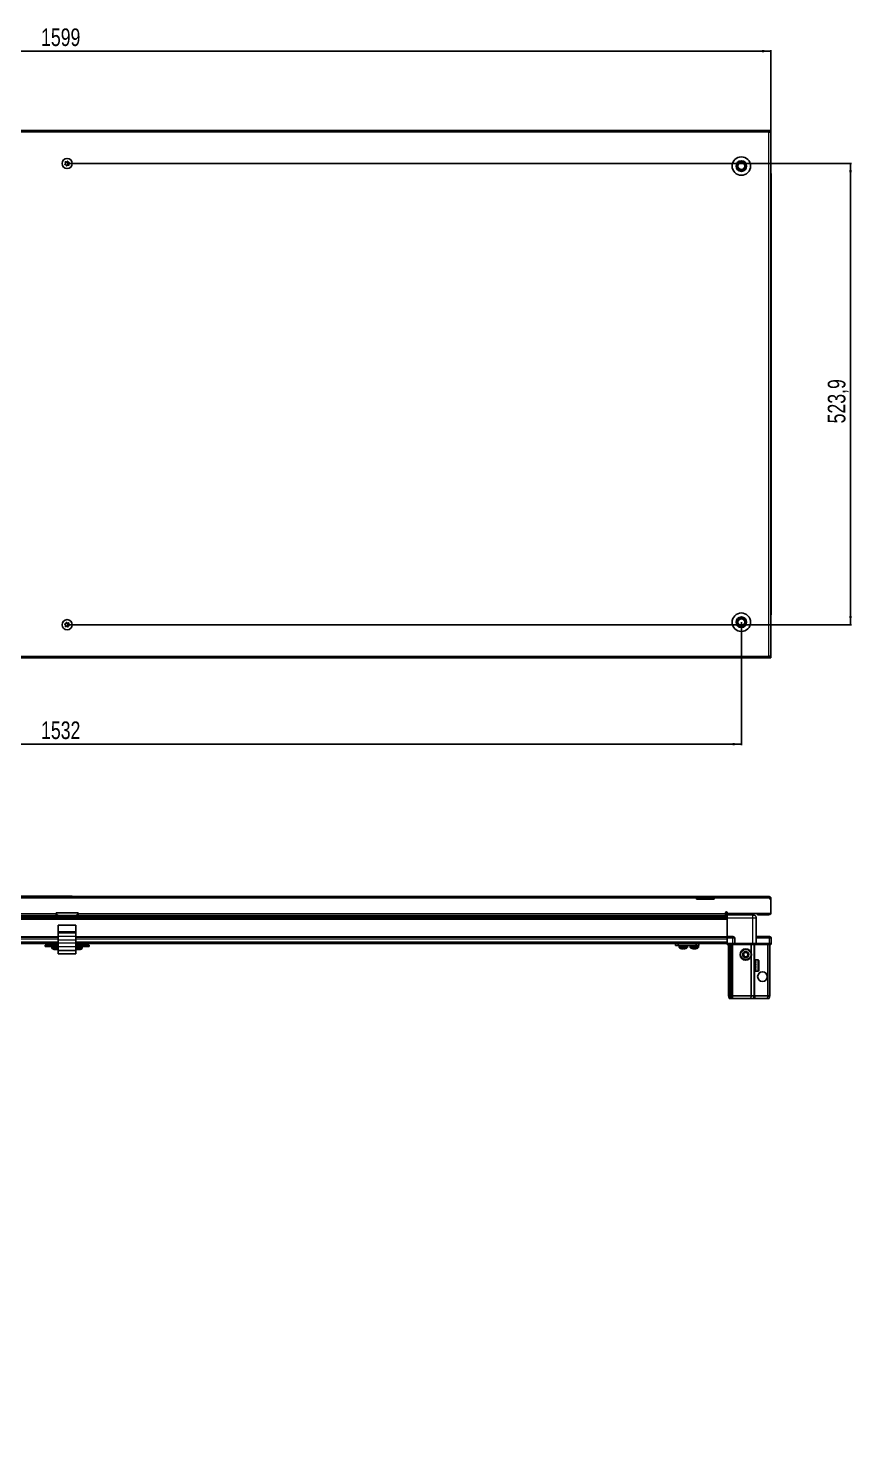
# Model space of a CAD drawing. Header units: millimetres. Extents: x 1132 to 7268, y -1337 to 1928.
# Drawn here: x 2068 to 3004, y 263 to 1863 of the extents above; entities that cross this region are included whole.
import ezdxf

# ---------------------------------------------------------------- set-up
doc = ezdxf.new("R2010")
doc.units = ezdxf.units.MM
doc.layers.add('FORMAT', color=7, linetype='Continuous')
doc.styles.add('SLDTEXTSTYLE0', font='TXT', dxfattribs={"width": 0.75})
doc.dimstyles.new('SLDDIMSTYLE0', dxfattribs={"dimtxt": 20, "dimasz": 10, "dimexe": 0, "dimexo": 0.0625, "dimgap": 5, "dimtad": 2, "dimdec": 1, "dimrnd": 1e-09, "dimzin": 12, "dimdsep": 46, "dimtxsty": 'SLDTEXTSTYLE0', "dimsah": 1, "dimcen": 0.09, "dimadec": 0, "dimazin": 3, "dimtfac": 1, "dimtofl": 0, "dimtmove": 0, "dimatfit": 3, "dimfxl": 0, "dimfrac": 2, "dimtolj": 1, "dimtzin": 12, "dimarcsym": 0})

# ---------------------------------------------------------------- blocks, each defined once
blk = doc.blocks.new('_D_1')
at = {"layer": 'FORMAT'}
for p, q in [((1313, 1746.6), (1313, 1837.6)), ((2912, 1836.6), (1313, 1836.6)), ((2912, 1746.6), (2912, 1837.6))]:
    blk.add_line(p, q, dxfattribs=at)
for points in [[(1313, 1836.6), (1323, 1835.1), (1323, 1838.1)], [(2912, 1836.6), (2902, 1838.1), (2902, 1835.1)]]:
    blk.add_solid(points, dxfattribs=at)
at = {"layer": 'FORMAT', "insert": (2082.9, 1862.4), "char_height": 20, "attachment_point": 1, "style": 'SLDTEXTSTYLE0'}
blk.add_mtext('1599', dxfattribs=at)
blk = doc.blocks.new('_D_2')
at = {"layer": 'FORMAT'}
for p, q in [((1346.5, 1188.1), (1346.5, 1048.6)), ((2878.5, 1188.1), (2878.5, 1048.6)), ((1346.5, 1049.6), (2878.5, 1049.6))]:
    blk.add_line(p, q, dxfattribs=at)
for points in [[(1346.5, 1049.6), (1356.5, 1048.1), (1356.5, 1051.1)], [(2878.5, 1049.6), (2868.5, 1051.1), (2868.5, 1048.1)]]:
    blk.add_solid(points, dxfattribs=at)
at = {"layer": 'FORMAT', "insert": (2082.9, 1075.4), "char_height": 20, "attachment_point": 1, "style": 'SLDTEXTSTYLE0'}
blk.add_mtext('1532', dxfattribs=at)
blk = doc.blocks.new('_D_3')
at = {"layer": 'FORMAT'}
for p, q in [((2112.5, 1709.1), (3003.5, 1709.1)), ((3002.5, 1709.1), (3002.5, 1185.3)), ((2112.5, 1185.3), (3003.5, 1185.3))]:
    blk.add_line(p, q, dxfattribs=at)
for points in [[(3002.5, 1709.1), (3001, 1699.1), (3004, 1699.1)], [(3002.5, 1185.3), (3004, 1195.3), (3001, 1195.3)]]:
    blk.add_solid(points, dxfattribs=at)
at = {"layer": 'FORMAT', "insert": (2976.7, 1413.9), "char_height": 20, "attachment_point": 1, "rotation": 90, "style": 'SLDTEXTSTYLE0'}
blk.add_mtext('523,9', dxfattribs=at)
blk = doc.blocks.new('_D_9')
at = {"layer": 'FORMAT'}
for p, q in [((2106.7, 877), (1245.5, 877)), ((1246.5, 877), (1246.5, -1330)), ((1315.1, -1330), (1245.5, -1330))]:
    blk.add_line(p, q, dxfattribs=at)
for points in [[(1246.5, 877), (1244.9, 867), (1248, 867)], [(1246.5, -1330), (1248, -1320), (1244.9, -1320)]]:
    blk.add_solid(points, dxfattribs=at)
at = {"layer": 'FORMAT', "insert": (1220.7, -256.1), "char_height": 20, "attachment_point": 1, "rotation": 90, "style": 'SLDTEXTSTYLE0'}
blk.add_mtext('2207', dxfattribs=at)

msp = doc.modelspace()

# ---------------------------------------------------------------- linework, layer by layer
at = {"color": 7, "linetype": 'Continuous', "lineweight": 25}
for p, q in [((2909.89, 1746.6), (1315.09, 1746.6)), ((2909.89, 1744.5), (2909.89, 1746.6)), ((2911.99, 1746.6), (2909.89, 1746.6)), ((2909.89, 1745.1), (2911.99, 1745.1)), ((2909.89, 1744.5), (2911.99, 1744.5)), ((2911.99, 1745.1), (2911.99, 1746.6)), ((2911.99, 1744.5), (2911.99, 1745.1)), ((2911.99, 1149.7), (2911.99, 1744.5)), ((2911.99, 1697.93), (2911.99, 1697.93)), ((2912.49, 1696.6), (2912.49, 1690.1)), ((2912.49, 1690.1), (2912.49, 1696.6)), ((2911.99, 1690.1), (2912.49, 1690.1)), ((2912.34, 1204.1), (2912.34, 1690.1)), ((2912.49, 1690.1), (2912.49, 1690.1)), ((2912.49, 1690.1), (2912.49, 1690.1)), ((2911.99, 1204.1), (2912.49, 1204.1)), ((2912.49, 1204.1), (2912.49, 1204.1)), ((2912.49, 1197.6), (2912.49, 1204.1)), ((2912.49, 1204.1), (2912.49, 1197.6)), ((1315.09, 1147.6), (2909.89, 1147.6)), ((2909.89, 1147.6), (2909.89, 1149.7)), ((2911.99, 1149.7), (2909.89, 1149.7)), ((2911.99, 1149.1), (2909.89, 1149.1)), ((2909.89, 1147.6), (2911.99, 1147.6)), ((2911.99, 1149.1), (2911.99, 1149.7)), ((2911.99, 1149.1), (2911.99, 1147.6)), ((1397.49, 876.68), (2827.49, 876.68)), ((2106.7, 876.98), (2106.7, 876.68)), ((2106.7, 876.98), (2118.27, 876.98)), ((2118.27, 876.68), (2118.27, 876.98)), ((2827.49, 874.58), (2827.49, 876.68)), ((2827.49, 876.68), (2837.49, 876.68)), ((2837.49, 875.18), (2827.49, 875.18)), ((2827.49, 873.68), (2827.49, 874.58)), ((2847.49, 873.68), (2827.49, 873.68)), ((2837.49, 876.68), (2847.49, 876.68)), ((2847.49, 875.18), (2837.49, 875.18)), ((2847.49, 876.68), (2910.39, 876.68)), ((2847.49, 876.68), (2847.49, 874.58)), ((2847.49, 873.68), (2847.49, 874.58)), ((2910.99, 874.58), (2910.99, 873.68)), ((2910.99, 874.58), (2911.99, 874.58)), ((2911.99, 873.68), (2910.99, 873.68)), ((2911.99, 873.68), (2911.99, 874.58)), ((2911.99, 857.18), (2911.99, 873.68)), ((2862.49, 853.24), (1362.49, 853.24)), ((2862.49, 853.2), (1362.49, 853.2)), ((1364.49, 855.18), (2099.99, 855.18)), ((1388.61, 855.03), (2836.37, 855.03)), ((2124.99, 858.18), (2099.99, 858.18)), ((2099.99, 858.18), (2099.99, 857.28)), ((2099.99, 857.28), (2099.99, 855.18)), ((2121.99, 855.18), (2102.99, 855.18)), ((2124.99, 857.28), (2124.99, 858.18)), ((2124.99, 855.18), (2124.99, 857.28)), ((2124.99, 855.18), (2860.49, 855.18)), ((2830.99, 855.18), (2830.99, 855.03)), ((2831.1, 855.18), (2831.1, 855.03)), ((2831.28, 855.18), (2831.28, 855.03)), ((2831.79, 855.18), (2831.79, 855.03)), ((2832.18, 855.18), (2832.18, 855.03)), ((2833.04, 855.18), (2833.04, 855.03)), ((2833.6, 855.18), (2833.6, 855.03)), ((2834.72, 855.18), (2834.72, 855.03)), ((2835.4, 855.18), (2835.4, 855.03)), ((2836.28, 855.03), (2836.67, 855.03)), ((2836.67, 855.18), (2836.67, 855.03)), ((2836.67, 855.03), (2837.41, 855.03)), ((2836.67, 855.03), (2836.67, 855.03)), ((2836.93, 855.18), (2836.93, 855.03)), ((2837.41, 855.18), (2837.41, 855.03)), ((2837.41, 855.03), (2838.7, 855.03)), ((2838.61, 855.03), (2862.49, 855.03)), ((2838.7, 855.18), (2838.7, 855.03)), ((2838.79, 855.18), (2838.79, 855.03)), ((2839.42, 855.18), (2839.42, 855.03)), ((2840.62, 855.18), (2840.62, 855.03)), ((2841.24, 855.18), (2841.24, 855.03)), ((2842.22, 855.18), (2842.22, 855.03)), ((2842.7, 855.18), (2842.7, 855.03)), ((2843.37, 855.18), (2843.37, 855.03)), ((2843.64, 855.18), (2843.64, 855.03)), ((2843.94, 855.18), (2843.94, 855.03)), ((2843.99, 855.03), (2843.99, 855.18)), ((2843.99, 855.18), (2843.99, 855.03)), ((2860.49, 857.28), (2860.49, 858.03)), ((2860.49, 857.28), (2860.49, 855.18)), ((2862.49, 858.03), (2862.49, 857.18)), ((2862.49, 857.18), (2911.99, 857.18)), ((2862.49, 857.18), (2862.49, 855.68)), ((2862.49, 855.68), (2891.49, 855.68)), ((2862.49, 852.18), (2862.49, 831.18)), ((2865.24, 857.18), (2865.24, 855.68)), ((2891.74, 855.68), (2891.74, 857.18)), ((2895.49, 823.18), (2895.49, 852.18)), ((2896.99, 855.68), (2896.99, 857.18)), ((2898.99, 855.68), (2896.99, 855.68)), ((2898.99, 855.68), (2909.89, 855.68)), ((2122.49, 844.13), (2102.49, 844.13)), ((2102.49, 844.13), (2102.49, 836.4)), ((2102.49, 836.4), (2102.49, 834.96)), ((2102.49, 834.96), (2102.49, 831.19)), ((2122.49, 844.13), (2122.49, 836.4)), ((2122.49, 836.4), (2122.49, 834.96)), ((2122.49, 834.96), (2122.49, 831.19)), ((1362.49, 830.53), (2102.49, 830.53)), ((1362.49, 823.33), (2102.49, 823.33)), ((2087.49, 819.83), (2087.49, 821.33)), ((2087.49, 821.33), (2089.49, 821.33)), ((2089.49, 819.83), (2087.49, 819.83)), ((2089.49, 821.33), (2089.49, 819.83)), ((2089.49, 821.33), (2100.74, 821.33)), ((2089.49, 819.83), (2100.74, 819.83)), ((2095.24, 819.83), (2095.24, 817.92)), ((2097.49, 823.33), (2097.49, 821.33)), ((2100.74, 819.83), (2100.74, 821.33)), ((2100.74, 821.33), (2102.49, 821.33)), ((2102.49, 819.83), (2100.74, 819.83)), ((2102.49, 831.19), (2102.49, 826.86)), ((2102.49, 826.86), (2102.49, 823.64)), ((2102.49, 823.64), (2102.49, 819.31)), ((2102.49, 819.31), (2102.49, 815.33)), ((2122.49, 831.19), (2122.49, 826.86)), ((2122.49, 830.53), (2862.49, 830.53)), ((2122.49, 826.86), (2122.49, 823.64)), ((2122.49, 823.64), (2122.49, 819.31)), ((2122.49, 823.33), (2862.49, 823.33)), ((2122.49, 821.33), (2124.24, 821.33)), ((2124.24, 819.83), (2122.49, 819.83)), ((2122.49, 819.31), (2122.49, 815.33)), ((2122.49, 816.53), (2122.74, 816.45)), ((2124.24, 821.33), (2124.24, 819.83)), ((2124.24, 821.33), (2135.49, 821.33)), ((2124.24, 819.83), (2135.49, 819.83)), ((2127.49, 821.33), (2127.49, 823.33)), ((2129.74, 817.92), (2129.74, 819.83)), ((2135.49, 819.83), (2135.49, 821.33)), ((2135.49, 821.33), (2137.49, 821.33)), ((2137.49, 819.83), (2135.49, 819.83)), ((2137.49, 821.33), (2137.49, 819.83)), ((2803.84, 820.83), (2803.84, 823.33)), ((2806.84, 820.83), (2803.84, 820.83)), ((2806.84, 823.33), (2806.84, 820.83)), ((2827.04, 820.83), (2806.84, 820.83)), ((2807.69, 820.83), (2807.69, 818.92)), ((2817.19, 818.92), (2817.19, 820.83)), ((2817.24, 818.92), (2817.24, 820.83)), ((2820.19, 820.83), (2820.19, 818.92)), ((2827.04, 820.83), (2827.04, 823.33)), ((2830.04, 820.83), (2827.04, 820.83)), ((2829.69, 818.92), (2829.69, 820.83)), ((2830.04, 823.33), (2830.04, 820.83)), ((2862.49, 831.18), (2868.99, 831.18)), ((2862.49, 829.18), (2862.49, 831.18)), ((2862.49, 823.18), (2862.49, 829.18)), ((2862.49, 823.18), (2868.99, 823.18)), ((2862.49, 823.18), (2862.49, 822.85)), ((2862.49, 823.18), (2862.49, 823.18)), ((2868.99, 823.18), (2862.49, 823.18)), ((2862.49, 821.98), (2862.49, 822.85)), ((2862.49, 822.85), (2862.49, 822.85)), ((2862.49, 822.85), (2868.99, 822.85)), ((2870.31, 821.98), (2862.49, 821.98)), ((2863.99, 763.68), (2863.99, 821.98)), ((2865.49, 763.68), (2865.49, 821.98)), ((2866.99, 763.68), (2866.99, 821.98)), ((2867.99, 763.68), (2867.99, 821.98)), ((2870.99, 823.18), (2868.99, 823.18)), ((2870.31, 821.98), (2870.99, 821.98)), ((2870.99, 823.18), (2870.99, 829.18)), ((2870.99, 823.18), (2870.99, 821.98)), ((2870.99, 823.18), (2871.19, 823.18)), ((2871.19, 821.98), (2870.99, 821.98)), ((2871.19, 823.18), (2891.49, 823.18)), ((2891.49, 821.98), (2871.19, 821.98)), ((2889.49, 813.18), (2889.49, 821.98)), ((2891.49, 823.18), (2895.49, 823.18)), ((2895.49, 821.98), (2891.49, 821.98)), ((2892.99, 763.68), (2892.99, 821.98)), ((2895.49, 831.18), (2910.49, 831.18)), ((2895.49, 823.18), (2895.49, 821.98)), ((2895.49, 823.18), (2895.69, 823.18)), ((2895.69, 821.98), (2895.49, 821.98)), ((2895.69, 823.18), (2910.49, 823.18)), ((2910.49, 823.18), (2895.69, 823.18)), ((2910.49, 821.98), (2895.69, 821.98)), ((2908.49, 763.68), (2908.49, 821.98)), ((2912.49, 823.18), (2910.49, 823.18)), ((2910.49, 821.98), (2911.99, 821.98)), ((2910.99, 763.68), (2910.99, 821.98)), ((2911.99, 821.98), (2912.49, 822.85)), ((2912.49, 823.18), (2912.49, 829.18)), ((2912.49, 823.18), (2912.49, 822.85)), ((2122.49, 815.33), (2102.49, 815.33)), ((2102.49, 815.33), (2102.49, 811.33)), ((2122.49, 811.33), (2102.49, 811.33)), ((2122.49, 815.33), (2122.49, 811.33)), ((2889.49, 763.68), (2889.49, 808.18)), ((2893.02, 802.18), (2892.99, 802.18)), ((2893.5, 801.49), (2893.02, 802.18)), ((2893.02, 802.18), (2893.02, 801.14)), ((2893.02, 801.14), (2893.02, 794.18)), ((2893.99, 802.18), (2893.5, 801.49)), ((2893.5, 801.49), (2893.5, 800.63)), ((2893.5, 800.63), (2893.5, 794.87)), ((2893.99, 802.18), (2893.99, 801.14)), ((2893.99, 801.14), (2893.99, 794.18)), ((2894.49, 802.58), (2894.39, 802.58)), ((2894.39, 802.58), (2894.39, 793.78)), ((2897.39, 804.68), (2894.49, 804.68)), ((2894.49, 804.68), (2894.49, 804.67)), ((2894.99, 804.67), (2894.49, 804.67)), ((2894.49, 804.67), (2894.49, 804.59)), ((2894.49, 804.59), (2894.49, 804.25)), ((2894.99, 804.59), (2894.49, 804.59)), ((2894.99, 804.25), (2894.49, 804.25)), ((2894.49, 804.25), (2894.49, 803.94)), ((2894.49, 803.94), (2894.49, 803.23)), ((2894.99, 803.94), (2894.49, 803.94)), ((2894.99, 803.23), (2894.49, 803.23)), ((2894.49, 803.23), (2894.49, 802.73)), ((2894.49, 802.73), (2894.49, 801.71)), ((2894.99, 802.73), (2894.49, 802.73)), ((2894.99, 801.71), (2894.49, 801.71)), ((2894.49, 801.71), (2894.49, 801.07)), ((2894.49, 801.07), (2894.49, 799.86)), ((2894.99, 801.07), (2894.49, 801.07)), ((2894.99, 799.86), (2894.49, 799.86)), ((2894.49, 799.86), (2894.49, 799.31)), ((2894.99, 804.59), (2894.99, 804.67)), ((2894.99, 803.94), (2894.99, 804.25)), ((2894.99, 802.73), (2894.99, 803.23)), ((2894.99, 801.07), (2894.99, 801.71)), ((2894.99, 799.13), (2894.99, 799.86)), ((2898.19, 803.88), (2898.19, 802.39)), ((2898.19, 802.39), (2898.19, 792.48)), ((2892.99, 794.18), (2893.02, 794.18)), ((2893.02, 794.18), (2893.5, 794.87)), ((2893.5, 794.87), (2893.99, 794.18)), ((2894.39, 793.78), (2894.49, 793.78)), ((2894.99, 799.31), (2894.49, 799.31)), ((2894.49, 799.13), (2894.49, 797.83)), ((2894.99, 799.13), (2894.49, 799.13)), ((2894.99, 797.83), (2894.49, 797.83)), ((2894.99, 797.45), (2894.49, 797.45)), ((2894.49, 797.45), (2894.49, 797.1)), ((2894.99, 797.1), (2894.49, 797.1)), ((2894.49, 797.1), (2894.49, 795.84)), ((2894.99, 795.84), (2894.49, 795.84)), ((2894.49, 795.84), (2894.49, 795.17)), ((2894.49, 795.17), (2894.49, 794.08)), ((2894.99, 795.17), (2894.49, 795.17)), ((2894.99, 794.08), (2894.49, 794.08)), ((2894.49, 794.08), (2894.49, 793.54)), ((2894.49, 793.54), (2894.49, 792.72)), ((2894.99, 793.54), (2894.49, 793.54)), ((2894.99, 792.72), (2894.49, 792.72)), ((2894.49, 792.72), (2894.49, 792.36)), ((2894.49, 792.36), (2894.49, 791.9)), ((2894.99, 792.36), (2894.49, 792.36)), ((2894.99, 791.9), (2894.49, 791.9)), ((2894.49, 791.9), (2894.49, 791.75)), ((2894.49, 791.75), (2894.49, 791.68)), ((2894.99, 791.75), (2894.49, 791.75)), ((2894.49, 791.68), (2897.39, 791.68)), ((2894.99, 797.1), (2894.99, 797.83)), ((2894.99, 795.17), (2894.99, 795.84)), ((2894.99, 793.54), (2894.99, 794.08)), ((2894.99, 792.36), (2894.99, 792.72)), ((2894.99, 791.75), (2894.99, 791.9)), ((2863.99, 763.68), (2865.49, 763.68)), ((2864.79, 760.68), (2863.99, 763.68)), ((2865.94, 760.68), (2864.79, 760.68)), ((2865.49, 763.68), (2866.99, 763.68)), ((2865.94, 760.68), (2865.49, 763.68)), ((2866.44, 760.68), (2865.94, 760.68)), ((2866.44, 760.68), (2866.99, 763.68)), ((2867.18, 760.68), (2866.44, 760.68)), ((2866.99, 763.68), (2867.99, 763.68)), ((2867.18, 760.68), (2867.99, 763.68)), ((2868.99, 760.68), (2867.18, 760.68)), ((2867.99, 763.68), (2868.99, 763.68)), ((2868.99, 763.68), (2889.49, 763.68)), ((2889.16, 760.68), (2868.99, 760.68)), ((2889.16, 760.68), (2889.49, 763.68)), ((2892.18, 760.68), (2889.16, 760.68)), ((2889.49, 763.68), (2892.99, 763.68)), ((2892.99, 763.68), (2892.18, 760.68)), ((2893.99, 760.68), (2892.18, 760.68)), ((2892.99, 763.68), (2893.99, 763.68)), ((2893.99, 763.68), (2908.49, 763.68)), ((2908.33, 760.68), (2893.99, 760.68)), ((2908.49, 763.68), (2908.33, 760.68)), ((2910.18, 760.68), (2908.33, 760.68)), ((2908.49, 763.68), (2910.99, 763.68)), ((2910.99, 763.68), (2910.18, 760.68))]:
    msp.add_line(p, q, dxfattribs=at)
at = {"color": 8, "linetype": 'Continuous', "lineweight": 18}
for p, q in [((2909.89, 1744.5), (1315.09, 1744.5)), ((2909.89, 1149.7), (2909.89, 1744.5)), ((2911.99, 1696.6), (2912.49, 1696.6)), ((2911.99, 1197.6), (2912.49, 1197.6)), ((1315.09, 1149.7), (2909.89, 1149.7)), ((2827.49, 874.58), (1397.49, 874.58)), ((2837.49, 876.68), (2837.49, 875.18)), ((2910.99, 874.58), (2847.49, 874.58)), ((2862.49, 854.44), (1362.49, 854.44)), ((1362.49, 852), (2862.49, 852)), ((2862.49, 850.58), (1362.49, 850.58)), ((1364.49, 857.28), (2099.99, 857.28)), ((2099.99, 855.68), (2101.33, 855.68)), ((2123.65, 855.68), (2124.99, 855.68)), ((2124.99, 857.28), (2860.49, 857.28)), ((2860.49, 855.68), (2862.49, 855.68)), ((2891.49, 852.18), (2862.49, 852.18)), ((2891.49, 823.18), (2891.49, 852.18)), ((2898.99, 857.18), (2898.99, 855.68)), ((2909.89, 857.18), (2909.89, 855.68)), ((2122.49, 836.4), (2102.49, 836.4)), ((2122.49, 834.96), (2102.49, 834.96)), ((1362.49, 831.18), (2102.49, 831.18)), ((1362.49, 828.53), (2102.49, 828.53)), ((1362.49, 825.33), (2102.49, 825.33)), ((2102.49, 817.92), (2095.24, 817.92)), ((2102.49, 817.55), (2095.43, 817.55)), ((2122.49, 831.19), (2102.49, 831.19)), ((2122.49, 826.86), (2102.49, 826.86)), ((2122.49, 823.64), (2102.49, 823.64)), ((2122.49, 819.31), (2102.49, 819.31)), ((2122.49, 831.18), (2862.49, 831.18)), ((2122.49, 828.53), (2862.49, 828.53)), ((2122.49, 825.33), (2862.49, 825.33)), ((2129.74, 817.92), (2122.49, 817.92)), ((2129.54, 817.55), (2122.49, 817.55)), ((2809.9, 818.92), (2807.69, 818.92)), ((2810, 818.55), (2807.88, 818.55)), ((2817.19, 818.92), (2809.9, 818.92)), ((2816.99, 818.55), (2810, 818.55)), ((2817.04, 818.55), (2816.99, 818.55)), ((2817.24, 818.92), (2817.19, 818.92)), ((2827.69, 818.92), (2820.19, 818.92)), ((2827.58, 818.55), (2820.38, 818.55)), ((2829.49, 818.55), (2827.58, 818.55)), ((2829.69, 818.92), (2827.69, 818.92)), ((2868.99, 829.18), (2862.49, 829.18)), ((2862.49, 823.18), (2862.49, 822.85)), ((2868.99, 829.18), (2868.99, 831.18)), ((2868.99, 823.18), (2868.99, 829.18)), ((2870.99, 829.18), (2868.99, 829.18)), ((2868.99, 823.18), (2868.99, 822.85)), ((2868.99, 763.68), (2868.99, 821.98)), ((2871.19, 823.18), (2871.19, 821.98)), ((2891.49, 823.18), (2891.49, 821.98)), ((2893.99, 802.18), (2893.99, 821.98)), ((2910.49, 829.18), (2895.49, 829.18)), ((2895.69, 823.18), (2895.69, 821.98)), ((2910.49, 831.18), (2910.49, 829.18)), ((2910.49, 823.18), (2910.49, 829.18)), ((2912.49, 829.18), (2910.49, 829.18)), ((2910.49, 823.18), (2910.49, 821.98)), ((2897.39, 804.68), (2897.39, 802.99)), ((2897.39, 802.99), (2897.39, 791.68)), ((2893.99, 763.68), (2893.99, 794.18)), ((2868.99, 760.68), (2868.99, 763.68)), ((2893.99, 763.68), (2893.99, 760.68))]:
    msp.add_line(p, q, dxfattribs=at)
at = {"color": 7, "linetype": 'Continuous', "lineweight": 25}
for centre, radius in [((2112.49, 1708.95), 5.79), ((2878.49, 1706.1), 10.5), ((2878.49, 1706.1), 6), ((2112.49, 1708.95), 1.85), ((2878.49, 1706.1), 3.9), ((2112.49, 1185.25), 5.79), ((2112.49, 1185.25), 1.85), ((2878.49, 1188.1), 10.5), ((2878.49, 1188.1), 6), ((2878.49, 1188.1), 3.9), ((2883.49, 810.68), 6.5), ((2883.49, 810.68), 3.46), ((2902.49, 785.68), 5.5)]:
    msp.add_circle(centre, radius, dxfattribs=at)
at = {"color": 8, "linetype": 'Continuous', "lineweight": 18}
msp.add_circle((2883.49, 810.68), 5.7, dxfattribs=at)
at = {"color": 7, "linetype": 'Continuous', "lineweight": 25}
for centre, radius, start, end in [((2878.49, 1706.1), 4.62, 120, 180), ((2878.49, 1706.1), 4.62, 180, 240), ((2878.49, 1706.1), 4.62, 60, 120), ((2878.49, 1706.1), 4.62, 240, 300), ((2878.49, 1706.1), 4.62, 360, 60), ((2878.49, 1706.1), 4.62, 300, 360), ((2910.49, 1696.6), 2, 0, 41.39416), ((2878.49, 1188.1), 4.62, 120, 180), ((2878.49, 1188.1), 4.62, 180, 240), ((2878.49, 1188.1), 4.62, 60, 120), ((2878.49, 1188.1), 4.62, 240, 300), ((2878.49, 1188.1), 4.62, 360, 60), ((2878.49, 1188.1), 4.62, 300, 360), ((2910.49, 1197.6), 2, 318.57492, 360), ((2910.49, 1197.6), 2, 318.59038, 0), ((2102.99, 858.18), 3, 180, 270), ((2121.99, 858.18), 3, 270, 360), ((2861.49, 858.03), 1, 0, 180), ((2909.89, 857.78), 2.1, 270, 343.39845), ((2095.69, 817.92), 0.45, 180, 235.28209), ((2099.99, 824.13), 8, 235.28209, 259.10263), ((2099.99, 824.13), 8, 280.79755, 288.20996), ((2124.99, 824.13), 8, 286.33055, 304.71791), ((2129.29, 817.92), 0.45, 304.71791, 0), ((2808.14, 818.92), 0.45, 180, 235.28209), ((2812.44, 825.13), 8, 235.28209, 259.05401), ((2812.44, 825.13), 8, 280.84597, 304.71791), ((2812.49, 825.13), 8, 280.92113, 304.71791), ((2816.74, 818.92), 0.45, 304.71791, 0), ((2816.79, 818.92), 0.45, 304.71791, 0), ((2820.64, 818.92), 0.45, 180, 235.28209), ((2824.94, 825.13), 8, 235.28209, 258.92302), ((2824.94, 825.13), 8, 280.93918, 304.71791), ((2829.24, 818.92), 0.45, 304.71791, 0), ((2868.99, 829.18), 2, 0, 90), ((2910.49, 829.18), 2, 0, 90), ((2883.49, 810.68), 2.5, 118.29497, 178.29497), ((2883.49, 810.68), 2.5, 178.29497, 238.29497), ((2883.49, 810.68), 2.5, 238.29497, 298.29497), ((2883.49, 810.68), 2.5, 58.29497, 118.29497), ((2883.49, 810.68), 2.5, 298.29497, 358.29497), ((2883.49, 810.68), 2.5, 358.29497, 58.29497), ((2893.99, 802.58), 0.4, 270, 0), ((2897.39, 803.88), 0.8, 360, 90), ((2893.99, 793.78), 0.4, 360, 90), ((2897.39, 792.48), 0.8, 270, 0)]:
    msp.add_arc(centre, radius, start, end, dxfattribs=at)
msp.add_ellipse((2868.99, 819.38), major_axis=(0, 3.46), ratio=0.5773503, start_param=5.5604511, end_param=6.2831853, dxfattribs=at)
for points, knots in [([(2110.4, 1710.82), (2110.39, 1710.81), (2110.38, 1710.79), (2110.38, 1710.73), (2110.4, 1710.59), (2110.54, 1710.22), (2110.73, 1709.72), (2110.62, 1709.09), (2110.31, 1708.69), (2110.03, 1708.41), (2109.87, 1708.23), (2109.83, 1708.14), (2109.82, 1708.1), (2109.83, 1708.07), (2109.85, 1708.04), (2109.91, 1708), (2110.17, 1707.93), (2110.64, 1707.88), (2111.31, 1707.63), (2111.62, 1706.99), (2111.73, 1706.53), (2111.83, 1706.28), (2111.88, 1706.23), (2111.91, 1706.21), (2111.94, 1706.21), (2111.97, 1706.22), (2112.01, 1706.24), (2112.08, 1706.29), (2112.23, 1706.46), (2112.47, 1706.76), (2112.84, 1707.12), (2113.44, 1707.29), (2113.97, 1707.16), (2114.35, 1707.06), (2114.5, 1707.05), (2114.55, 1707.07), (2114.58, 1707.09), (2114.6, 1707.12), (2114.6, 1707.18), (2114.58, 1707.32), (2114.44, 1707.69), (2114.25, 1708.19), (2114.35, 1708.82), (2114.67, 1709.22), (2114.95, 1709.5), (2115.1, 1709.68), (2115.15, 1709.77), (2115.15, 1709.81), (2115.15, 1709.84), (2115.13, 1709.87), (2115.07, 1709.91), (2114.81, 1709.98), (2114.34, 1710.03), (2113.67, 1710.28), (2113.35, 1710.91), (2113.24, 1711.38), (2113.14, 1711.63), (2113.1, 1711.68), (2113.07, 1711.69), (2113.04, 1711.7), (2113, 1711.69), (2112.97, 1711.67), (2112.9, 1711.62), (2112.75, 1711.45), (2112.51, 1711.15), (2112.14, 1710.79), (2111.53, 1710.62), (2111.01, 1710.75), (2110.63, 1710.85), (2110.48, 1710.86), (2110.42, 1710.84), (2110.41, 1710.83), (2110.4, 1710.82)], [0, 0, 0, 0, 0.0020087, 0.00442, 0.0093647, 0.0255282, 0.0677053, 0.0957862, 0.1246456, 0.1503415, 0.1605194, 0.1633943, 0.1656965, 0.1672448, 0.1688741, 0.1707699, 0.1786058, 0.2119941, 0.2499945, 0.2879948, 0.3213831, 0.329219, 0.3311148, 0.3327441, 0.3342924, 0.3362166, 0.3385353, 0.3413178, 0.349662, 0.3753578, 0.4042173, 0.4322982, 0.4744753, 0.4906388, 0.4966691, 0.49844, 0.5, 0.5020087, 0.50442, 0.5093647, 0.5255282, 0.5677053, 0.5957862, 0.6246456, 0.6503415, 0.6605194, 0.6633943, 0.6656965, 0.6672448, 0.6688741, 0.6707699, 0.6786058, 0.7119941, 0.7499945, 0.7879948, 0.8213831, 0.829219, 0.8311148, 0.8327441, 0.8342924, 0.8362166, 0.8385353, 0.8413178, 0.849662, 0.8753578, 0.9042173, 0.9322982, 0.9744753, 0.9906388, 0.9966691, 0.99844, 1, 1, 1, 1]), ([(2873.87, 1706.1), (2874.2, 1706.68), (2874.77, 1707.66), (2875.59, 1709.08), (2876, 1709.79), (2876.18, 1710.1)], [0, 0, 0, 0, 0.4391308, 0.7513783, 1, 1, 1, 1]), ([(2876.18, 1702.1), (2875.85, 1702.68), (2875.28, 1703.66), (2874.46, 1705.08), (2874.05, 1705.79), (2873.87, 1706.1)], [0, 0, 0, 0, 0.4391308, 0.7513783, 1, 1, 1, 1]), ([(2876.18, 1710.1), (2876.38, 1710.1), (2877.08, 1710.1), (2878.39, 1710.1), (2879.78, 1710.1), (2880.53, 1710.1), (2880.8, 1710.1)], [0, 0, 0, 0, 0.1393293, 0.4852696, 0.8163565, 1, 1, 1, 1]), ([(2880.8, 1702.1), (2880.53, 1702.1), (2879.78, 1702.1), (2878.39, 1702.1), (2877.08, 1702.1), (2876.38, 1702.1), (2876.18, 1702.1)], [0, 0, 0, 0, 0.1836435, 0.5147304, 0.8606707, 1, 1, 1, 1]), ([(2880.8, 1710.1), (2881.13, 1709.53), (2881.69, 1708.55), (2882.52, 1707.13), (2882.93, 1706.42), (2883.11, 1706.1)], [0, 0, 0, 0, 0.4391308, 0.7513783, 1, 1, 1, 1]), ([(2883.11, 1706.1), (2882.78, 1705.53), (2882.21, 1704.55), (2881.39, 1703.13), (2880.98, 1702.42), (2880.8, 1702.1)], [0, 0, 0, 0, 0.4391308, 0.7513783, 1, 1, 1, 1]), ([(2115.21, 1184.61), (2115.21, 1184.62), (2115.22, 1184.65), (2115.19, 1184.7), (2115.1, 1184.82), (2114.81, 1185.07), (2114.4, 1185.42), (2114.19, 1186.02), (2114.28, 1186.53), (2114.39, 1186.91), (2114.44, 1187.14), (2114.44, 1187.24), (2114.42, 1187.28), (2114.4, 1187.3), (2114.37, 1187.31), (2114.3, 1187.32), (2114.04, 1187.26), (2113.6, 1187.09), (2112.9, 1186.98), (2112.31, 1187.39), (2112, 1187.74), (2111.79, 1187.92), (2111.72, 1187.94), (2111.69, 1187.94), (2111.66, 1187.93), (2111.64, 1187.9), (2111.61, 1187.87), (2111.58, 1187.79), (2111.53, 1187.57), (2111.46, 1187.2), (2111.31, 1186.7), (2110.86, 1186.26), (2110.33, 1186.13), (2109.95, 1186.03), (2109.82, 1185.97), (2109.77, 1185.93), (2109.76, 1185.89), (2109.76, 1185.86), (2109.79, 1185.8), (2109.88, 1185.69), (2110.17, 1185.44), (2110.58, 1185.09), (2110.78, 1184.49), (2110.7, 1183.98), (2110.59, 1183.6), (2110.54, 1183.37), (2110.54, 1183.27), (2110.55, 1183.23), (2110.58, 1183.21), (2110.6, 1183.19), (2110.67, 1183.19), (2110.94, 1183.25), (2111.38, 1183.42), (2112.08, 1183.53), (2112.66, 1183.12), (2112.98, 1182.76), (2113.19, 1182.59), (2113.25, 1182.57), (2113.29, 1182.57), (2113.31, 1182.58), (2113.34, 1182.61), (2113.36, 1182.64), (2113.4, 1182.72), (2113.45, 1182.94), (2113.52, 1183.31), (2113.67, 1183.81), (2114.12, 1184.25), (2114.65, 1184.38), (2115.03, 1184.48), (2115.16, 1184.54), (2115.2, 1184.58), (2115.21, 1184.6), (2115.21, 1184.61)], [0, 0, 0, 0, 0.0020087, 0.00442, 0.0093647, 0.0255282, 0.0677053, 0.0957862, 0.1246456, 0.1503415, 0.1605194, 0.1633943, 0.1656965, 0.1672448, 0.1688741, 0.1707699, 0.1786058, 0.2119941, 0.2499945, 0.2879948, 0.3213831, 0.329219, 0.3311148, 0.3327441, 0.3342924, 0.3362166, 0.3385353, 0.3413178, 0.349662, 0.3753578, 0.4042173, 0.4322982, 0.4744753, 0.4906388, 0.4966691, 0.49844, 0.5, 0.5020087, 0.50442, 0.5093647, 0.5255282, 0.5677053, 0.5957862, 0.6246456, 0.6503415, 0.6605194, 0.6633943, 0.6656965, 0.6672448, 0.6688741, 0.6707699, 0.6786058, 0.7119941, 0.7499945, 0.7879948, 0.8213831, 0.829219, 0.8311148, 0.8327441, 0.8342924, 0.8362166, 0.8385353, 0.8413178, 0.849662, 0.8753578, 0.9042173, 0.9322982, 0.9744753, 0.9906388, 0.9966691, 0.99844, 1, 1, 1, 1]), ([(2873.87, 1188.1), (2874.2, 1188.68), (2874.77, 1189.66), (2875.59, 1191.08), (2876, 1191.79), (2876.18, 1192.1)], [0, 0, 0, 0, 0.4391308, 0.7513783, 1, 1, 1, 1]), ([(2876.18, 1184.1), (2875.85, 1184.68), (2875.28, 1185.66), (2874.46, 1187.08), (2874.05, 1187.79), (2873.87, 1188.1)], [0, 0, 0, 0, 0.4391308, 0.7513783, 1, 1, 1, 1]), ([(2876.18, 1192.1), (2876.38, 1192.1), (2877.08, 1192.1), (2878.39, 1192.1), (2879.78, 1192.1), (2880.53, 1192.1), (2880.8, 1192.1)], [0, 0, 0, 0, 0.1393293, 0.4852696, 0.8163565, 1, 1, 1, 1]), ([(2880.8, 1184.1), (2880.53, 1184.1), (2879.78, 1184.1), (2878.39, 1184.1), (2877.08, 1184.1), (2876.38, 1184.1), (2876.18, 1184.1)], [0, 0, 0, 0, 0.1836435, 0.5147304, 0.8606707, 1, 1, 1, 1]), ([(2880.8, 1192.1), (2881.13, 1191.53), (2881.69, 1190.55), (2882.52, 1189.13), (2882.93, 1188.42), (2883.11, 1188.1)], [0, 0, 0, 0, 0.4391308, 0.7513783, 1, 1, 1, 1]), ([(2883.11, 1188.1), (2882.78, 1187.53), (2882.21, 1186.55), (2881.39, 1185.13), (2880.98, 1184.42), (2880.8, 1184.1)], [0, 0, 0, 0, 0.4391308, 0.7513783, 1, 1, 1, 1]), ([(2911.99, 874.58), (2911.96, 874.83), (2911.91, 875.33), (2911.52, 875.96), (2910.96, 876.45), (2910.5, 876.58), (2910.26, 876.65)], [0, 0, 0, 0, 0.2601609, 0.506776, 0.753388, 1, 1, 1, 1]), ([(2910.39, 876.68), (2910.43, 876.65), (2910.52, 876.6), (2910.66, 876.21), (2910.79, 875.65), (2910.9, 875.07), (2910.97, 874.71), (2910.99, 874.58)], [0, 0, 0, 0, 0.2302553, 0.4485219, 0.6667858, 0.8850496, 1, 1, 1, 1]), ([(2862.49, 852.18), (2862.49, 852.57), (2862.49, 853.36), (2862.49, 854.41), (2862.49, 855.2), (2862.49, 855.62), (2862.49, 855.66), (2862.49, 855.68)], [0, 0, 0, 0, 0.21469386, 0.42938772, 0.64408158, 0.85877544, 1, 1, 1, 1]), ([(2891.49, 855.68), (2891.55, 855.68), (2891.69, 855.68), (2891.85, 855.68), (2891.97, 855.68), (2891.98, 855.68), (2891.99, 855.68)], [0, 0, 0, 0, 0.2493943, 0.5003335, 0.7501667, 1, 1, 1, 1]), ([(2895.49, 852.18), (2895.44, 852.62), (2895.37, 853.3), (2894.93, 854.11), (2894.48, 854.67), (2893.92, 855.12), (2893.11, 855.56), (2892.43, 855.63), (2891.99, 855.68)], [0, 0, 0, 0, 0.2394568, 0.3683607, 0.5, 0.6316393, 0.7605432, 1, 1, 1, 1]), ([(2098.48, 816.27), (2098.48, 816.27), (2098.49, 816.27), (2098.36, 816.31), (2098.17, 816.37), (2098.04, 816.44), (2098.03, 816.45), (2098.03, 816.45), (2098.04, 816.45), (2098.06, 816.45), (2098.11, 816.44), (2098.31, 816.4), (2098.65, 816.32), (2099.07, 816.27), (2099.4, 816.27), (2099.62, 816.32), (2099.78, 816.38), (2099.89, 816.44), (2099.96, 816.45), (2099.98, 816.45), (2100, 816.45), (2100.03, 816.45), (2100.1, 816.43), (2100.26, 816.35), (2100.44, 816.28), (2100.84, 816.27), (2101.16, 816.3), (2101.48, 816.35), (2101.72, 816.41), (2101.86, 816.44), (2101.91, 816.45), (2101.93, 816.45), (2101.94, 816.45), (2101.95, 816.45), (2101.93, 816.43), (2101.78, 816.37), (2101.59, 816.3), (2101.47, 816.27), (2101.49, 816.27), (2101.49, 816.27)], [0, 0, 0, 0, 0.01079858, 0.0543621, 0.1370986, 0.15772986, 0.16150467, 0.16531611, 0.16785922, 0.17039648, 0.17481914, 0.18844641, 0.25190241, 0.31584842, 0.35385004, 0.40614525, 0.4637925, 0.49271528, 0.49633876, 0.49921541, 0.50211628, 0.50546685, 0.51181327, 0.53847907, 0.64437183, 0.67931701, 0.72459897, 0.77293798, 0.80761409, 0.82504138, 0.82866488, 0.8323302, 0.83488628, 0.83810587, 0.84395004, 0.86680378, 0.95711239, 0.99850195, 1, 1, 1, 1]), ([(2122.74, 816.45), (2122.74, 816.45), (2122.74, 816.45), (2122.75, 816.45), (2122.81, 816.43), (2123.11, 816.35), (2123.5, 816.28), (2123.76, 816.27), (2123.82, 816.3), (2123.82, 816.35), (2123.81, 816.41), (2123.81, 816.44), (2123.84, 816.45), (2123.85, 816.45), (2123.88, 816.45), (2123.9, 816.45), (2123.98, 816.43), (2124.23, 816.37), (2124.55, 816.29), (2124.98, 816.26), (2125.38, 816.29), (2125.71, 816.36), (2125.96, 816.43), (2126.07, 816.45), (2126.09, 816.45), (2126.11, 816.45), (2126.13, 816.45), (2126.15, 816.45), (2126.18, 816.41), (2126.15, 816.34), (2126.16, 816.29), (2126.28, 816.27), (2126.52, 816.29), (2126.78, 816.34), (2127, 816.39), (2127.1, 816.41), (2127.17, 816.43), (2127.21, 816.44), (2127.23, 816.45), (2127.24, 816.45), (2127.24, 816.45), (2127.24, 816.45)], [0, 0, 0, 0, 0.00194946, 0.00530077, 0.01164856, 0.03832017, 0.14423596, 0.17918874, 0.22448056, 0.27283008, 0.30751373, 0.32494482, 0.3285691, 0.33223522, 0.33479185, 0.33801215, 0.34385759, 0.3667163, 0.45704456, 0.49844311, 0.54018368, 0.61740779, 0.65563235, 0.66044883, 0.66399404, 0.66657022, 0.66915092, 0.67298293, 0.68329729, 0.72905388, 0.79751578, 0.8350667, 0.87275787, 0.93563066, 0.95900573, 0.97362649, 0.98314044, 0.99253451, 0.99618474, 0.99902659, 1, 1, 1, 1]), ([(2810.92, 817.28), (2810.91, 817.28), (2810.88, 817.28), (2810.67, 817.35), (2810.51, 817.41), (2810.45, 817.44), (2810.44, 817.45), (2810.44, 817.45), (2810.45, 817.45), (2810.47, 817.45), (2810.52, 817.44), (2810.74, 817.39), (2811.07, 817.32), (2811.45, 817.27), (2811.73, 817.27), (2811.99, 817.3), (2812.13, 817.37), (2812.26, 817.44), (2812.31, 817.45), (2812.33, 817.45), (2812.35, 817.45), (2812.38, 817.45), (2812.42, 817.44), (2812.54, 817.4), (2812.7, 817.32), (2812.95, 817.27), (2813.31, 817.27), (2813.68, 817.32), (2814.01, 817.38), (2814.24, 817.44), (2814.32, 817.45), (2814.34, 817.45), (2814.35, 817.45), (2814.35, 817.45), (2814.33, 817.43), (2814.17, 817.35), (2813.93, 817.27), (2813.94, 817.27), (2813.95, 817.27)], [0, 0, 0, 0, 0.0245191, 0.1059739, 0.1338421, 0.1478185, 0.1535531, 0.1564027, 0.1592796, 0.1617801, 0.1664773, 0.1816483, 0.2541107, 0.3009981, 0.3355791, 0.3791917, 0.4620214, 0.4826759, 0.486455, 0.4902707, 0.4928167, 0.4953568, 0.4997844, 0.513427, 0.5769545, 0.6409725, 0.679017, 0.7313711, 0.7890832, 0.8180386, 0.8216661, 0.824546, 0.8274502, 0.8308045, 0.8371581, 0.8638539, 0.9698659, 1, 1, 1, 1]), ([(2823.41, 817.28), (2823.42, 817.28), (2823.47, 817.27), (2823.42, 817.29), (2823.3, 817.34), (2823.19, 817.39), (2823.14, 817.41), (2823.11, 817.43), (2823.09, 817.44), (2823.09, 817.45), (2823.1, 817.45), (2823.1, 817.45), (2823.11, 817.45)], [0, 0, 0, 0, 0.117513, 0.3191822, 0.6555874, 0.7806573, 0.8588867, 0.9097918, 0.9600554, 0.9795862, 0.9947917, 1, 1, 1, 1]), ([(2823.11, 817.45), (2823.11, 817.45), (2823.12, 817.45), (2823.16, 817.44), (2823.32, 817.41), (2823.61, 817.35), (2823.96, 817.29), (2824.29, 817.27), (2824.62, 817.28), (2824.83, 817.35), (2824.99, 817.41), (2825.07, 817.44), (2825.11, 817.45), (2825.14, 817.45), (2825.16, 817.45), (2825.18, 817.45), (2825.22, 817.44), (2825.33, 817.39), (2825.44, 817.32), (2825.64, 817.27), (2825.89, 817.27), (2826.28, 817.3), (2826.63, 817.37), (2826.9, 817.44), (2826.96, 817.45), (2826.98, 817.45), (2826.99, 817.45), (2826.99, 817.45), (2826.98, 817.44), (2826.88, 817.4), (2826.66, 817.33), (2826.45, 817.27), (2826.44, 817.27), (2826.44, 817.28)], [0, 0, 0, 0, 0.0033506, 0.0080628, 0.021119, 0.0794763, 0.1490118, 0.1929925, 0.2373326, 0.3338878, 0.3669223, 0.3834897, 0.3902874, 0.3936653, 0.3970754, 0.4000395, 0.4056074, 0.423591, 0.5094867, 0.5650663, 0.606058, 0.6577556, 0.7559406, 0.7804241, 0.7849037, 0.7894268, 0.7924448, 0.7954558, 0.8007042, 0.816876, 0.8921804, 0.9680663, 1, 1, 1, 1]), ([(2880.95, 809.31), (2880.96, 809.83), (2880.99, 810.79), (2881.02, 811.75), (2881.03, 812.2)], [0, 0, 0, 0, 0.5346859, 1, 1, 1, 1]), ([(2883.4, 807.79), (2883.11, 807.98), (2882.41, 808.41), (2881.56, 808.93), (2881.05, 809.25), (2880.95, 809.31)], [0, 0, 0, 0, 0.3629006, 0.8668753, 1, 1, 1, 1]), ([(2881.03, 812.2), (2881.49, 812.44), (2882.34, 812.9), (2883.18, 813.35), (2883.57, 813.57)], [0, 0, 0, 0, 0.5346859, 1, 1, 1, 1]), ([(2885.94, 809.16), (2885.49, 808.92), (2884.64, 808.46), (2883.8, 808.01), (2883.4, 807.79)], [0, 0, 0, 0, 0.5346859, 1, 1, 1, 1]), ([(2883.57, 813.57), (2883.68, 813.5), (2884.19, 813.18), (2885.04, 812.66), (2885.74, 812.23), (2886.03, 812.05)], [0, 0, 0, 0, 0.1331247, 0.6370994, 1, 1, 1, 1]), ([(2886.03, 812.05), (2886.01, 811.53), (2885.99, 810.57), (2885.96, 809.61), (2885.94, 809.16)], [0, 0, 0, 0, 0.5346859, 1, 1, 1, 1])]:
    msp.add_open_spline(points, degree=3, knots=knots, dxfattribs=at)
at = {"color": 8, "linetype": 'Continuous', "lineweight": 18}
msp.add_open_spline([(2891.49, 852.18), (2891.49, 852.62), (2891.49, 853.3), (2891.49, 854.11), (2891.49, 854.67), (2891.49, 855.12), (2891.49, 855.56), (2891.49, 855.63), (2891.49, 855.68)], degree=3, knots=[0, 0, 0, 0, 0.2394568, 0.3683607, 0.5, 0.6316393, 0.7605432, 1, 1, 1, 1], dxfattribs=at)
msp.add_open_spline([(2895.49, 852.18), (2895.43, 852.18), (2895.31, 852.18), (2894.38, 852.18), (2893.06, 852.18), (2892.01, 852.18), (2891.49, 852.18)], degree=3, dxfattribs=at)

# ---------------------------------------------------------------- dimensions: what is measured, and where the dimension line sits
at = {"layer": 'FORMAT'}
dim = msp.add_linear_dim(base=(1312.99, 1836.6), p1=(2911.99, 1746.6), p2=(1312.99, 1746.6), dimstyle='SLDDIMSTYLE0', dxfattribs=at)
dim.commit()
dim.dimension.update_dxf_attribs({"geometry": '_D_1', "text_midpoint": (2112.49, 1836.6), "dimtype": 160})
for base, p1, p2, angle, picture, middle in [((3002.48881076, 1185.25434732), (2112.48845386, 1709.10434732), (2112.48845386, 1185.25434732), 90, '_D_3', (3002.48881076, 1447.17934732)), ((2878.49, 1049.6), (1346.49, 1188.1), (2878.49, 1188.1), 0, '_D_2', (2112.49, 1049.6)), ((1246.49, -1330.02), (2106.7, 876.98), (1315.09, -1330.02), 90, '_D_9', (1246.49, -226.52))]:
    dim = msp.add_linear_dim(base=base, p1=p1, p2=p2, angle=angle, dimstyle='SLDDIMSTYLE0', dxfattribs=at)
    dim.commit()
    dim.dimension.update_dxf_attribs({"geometry": picture, "text_midpoint": middle, "dimtype": 160})

doc.saveas('drawing.dxf')
